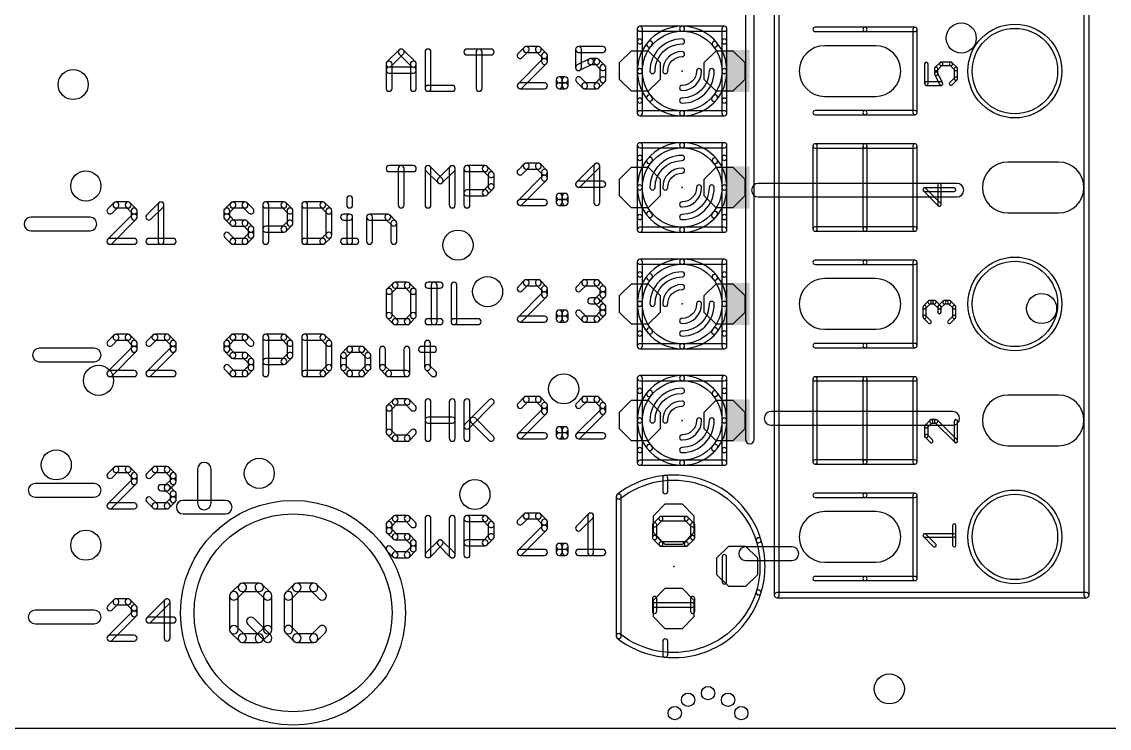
# Model space of a CAD drawing. Extents: x 0 to 96, y 1.4 to 54.7.
# Drawn here: x 41.89 to 74.55, y 2.5 to 23.73 of the extents above; entities that cross this region are included whole.
import ezdxf

# ---------------------------------------------------------------- set-up
doc = ezdxf.new("R2010")
doc.units = 0
for name, color, linetype in [('17', 178, 'CONTINUOUS'), ('18', 178, 'CONTINUOUS'), ('20', 178, 'CONTINUOUS'), ('21', 251, 'CONTINUOUS'), ('23', 178, 'CONTINUOUS'), ('25', 251, 'CONTINUOUS'), ('51', 251, 'CONTINUOUS')]:
    doc.layers.add(name, color=color, linetype=linetype)

# ---------------------------------------------------------------- blocks, each defined once
blk = doc.blocks.new('LONGP100')
blk.add_lwpolyline([(-0.5, -0.5), (0.5, -0.5, 1), (0.5, 0.5), (-0.5, 0.5, 1)], format="xyb", close=True)
blk = doc.blocks.new('OCTAGONP')
blk.add_lwpolyline([(-0.5, -0.2071), (-0.5, 0.2071), (-0.2071, 0.5), (0.2071, 0.5), (0.5, 0.2071), (0.5, -0.2071), (0.2071, -0.5), (-0.2071, -0.5)], close=True)
blk = doc.blocks.new('RECT')
blk.add_solid([(-0.5, -0.5), (0.5, -0.5), (-0.5, 0.5), (0.5, 0.5)])
blk = doc.blocks.new('ROUNDV')
blk.add_circle((0, 0), 0.5)

msp = doc.modelspace()

# ---------------------------------------------------------------- linework, layer by layer
at = {"layer": '20'}
msp.add_line((0, 2.5), (96, 2.5), dxfattribs=at)
for centre in [(62.5, 3.556), (61.9, 3.356), (63.1, 3.356), (61.5, 2.956), (63.5, 2.956)]:
    msp.add_circle(centre, 0.2, dxfattribs=at)
at = {"layer": '21'}
for points in [[(64.4888, 48.5), (64.4888, 6.5, 1), (64.6412, 6.5), (64.6412, 48.5, 1)], [(73.9412, 6.5), (73.9412, 48.5, 1), (73.7888, 48.5), (73.7888, 6.5, 1)], [(61.722, 23.5962), (60.452, 23.5962, 1), (60.452, 23.4438), (61.722, 23.4438, 1)], [(60.3758, 23.52), (60.3758, 23.139, 1), (60.5282, 23.139), (60.5282, 23.52, 1)], [(61.722, 23.4438, 1), (61.722, 23.5962, 0.2278), (60.6708, 23.091, 1), (60.7898, 22.9958, -0.2278)], [(62.992, 23.5962), (61.722, 23.5962, 1), (61.722, 23.4438), (62.992, 23.4438, 1)], [(62.6542, 22.9958, 1), (62.7732, 23.091, 0.2278), (61.722, 23.5962, 1), (61.722, 23.4438, -0.2278)], [(62.9158, 23.52), (62.9158, 23.139, 1), (63.0682, 23.139), (63.0682, 23.52, 1)], [(61.722, 21.8182, 1), (61.722, 21.6658, 0.4142), (62.3062, 22.25, 1), (62.1538, 22.25, -0.4142)], [(60.5282, 20.98), (60.5282, 21.361, 1), (60.3758, 21.361), (60.3758, 20.98, 1)], [(60.7898, 21.5042, 1), (60.6708, 21.409, 0.2278), (61.722, 20.9038, 1), (61.722, 21.0562, -0.2278)], [(61.722, 21.0562, 1), (61.722, 20.9038, 0.2278), (62.7732, 21.409, 1), (62.6542, 21.5042, -0.2278)], [(63.0682, 20.98), (63.0682, 21.361, 1), (62.9158, 21.361), (62.9158, 20.98, 1)], [(60.452, 20.9038), (61.722, 20.9038, 1), (61.722, 21.0562), (60.452, 21.0562, 1)], [(61.722, 20.9038), (62.992, 20.9038, 1), (62.992, 21.0562), (61.722, 21.0562, 1)], [(61.722, 20.0962), (60.452, 20.0962, 1), (60.452, 19.9438), (61.722, 19.9438, 1)], [(60.3758, 20.02), (60.3758, 19.639, 1), (60.5282, 19.639), (60.5282, 20.02, 1)], [(61.722, 19.9438, 1), (61.722, 20.0962, 0.2278), (60.6708, 19.591, 1), (60.7898, 19.4958, -0.2278)], [(62.992, 20.0962), (61.722, 20.0962, 1), (61.722, 19.9438), (62.992, 19.9438, 1)], [(62.6542, 19.4958, 1), (62.7732, 19.591, 0.2278), (61.722, 20.0962, 1), (61.722, 19.9438, -0.2278)], [(62.9158, 20.02), (62.9158, 19.639, 1), (63.0682, 19.639), (63.0682, 20.02, 1)], [(61.722, 18.3182, 1), (61.722, 18.1658, 0.4142), (62.3062, 18.75, 1), (62.1538, 18.75, -0.4142)], [(60.7898, 18.0042, 1), (60.6708, 17.909, 0.2278), (61.722, 17.4038, 1), (61.722, 17.5562, -0.2278)], [(61.722, 17.5562, 1), (61.722, 17.4038, 0.2278), (62.7732, 17.909, 1), (62.6542, 18.0042, -0.2278)], [(60.5282, 17.48), (60.5282, 17.861, 1), (60.3758, 17.861), (60.3758, 17.48, 1)], [(63.0682, 17.48), (63.0682, 17.861, 1), (62.9158, 17.861), (62.9158, 17.48, 1)], [(60.452, 17.4038), (61.722, 17.4038, 1), (61.722, 17.5562), (60.452, 17.5562, 1)], [(61.722, 17.4038), (62.992, 17.4038, 1), (62.992, 17.5562), (61.722, 17.5562, 1)], [(61.722, 16.5962), (60.452, 16.5962, 1), (60.452, 16.4438), (61.722, 16.4438, 1)], [(60.3758, 16.52), (60.3758, 16.139, 1), (60.5282, 16.139), (60.5282, 16.52, 1)], [(61.722, 16.4438, 1), (61.722, 16.5962, 0.2278), (60.6708, 16.091, 1), (60.7898, 15.9958, -0.2278)], [(62.992, 16.5962), (61.722, 16.5962, 1), (61.722, 16.4438), (62.992, 16.4438, 1)], [(62.6542, 15.9958, 1), (62.7732, 16.091, 0.2278), (61.722, 16.5962, 1), (61.722, 16.4438, -0.2278)], [(62.9158, 16.52), (62.9158, 16.139, 1), (63.0682, 16.139), (63.0682, 16.52, 1)], [(61.722, 14.8182, 1), (61.722, 14.6658, 0.4142), (62.3062, 15.25, 1), (62.1538, 15.25, -0.4142)], [(60.5282, 13.98), (60.5282, 14.361, 1), (60.3758, 14.361), (60.3758, 13.98, 1)], [(60.7898, 14.5042, 1), (60.6708, 14.409, 0.2278), (61.722, 13.9038, 1), (61.722, 14.0562, -0.2278)], [(61.722, 14.0562, 1), (61.722, 13.9038, 0.2278), (62.7732, 14.409, 1), (62.6542, 14.5042, -0.2278)], [(63.0682, 13.98), (63.0682, 14.361, 1), (62.9158, 14.361), (62.9158, 13.98, 1)], [(60.452, 13.9038), (61.722, 13.9038, 1), (61.722, 14.0562), (60.452, 14.0562, 1)], [(61.722, 13.9038), (62.992, 13.9038, 1), (62.992, 14.0562), (61.722, 14.0562, 1)], [(61.722, 13.0962), (60.452, 13.0962, 1), (60.452, 12.9438), (61.722, 12.9438, 1)], [(60.3758, 13.02), (60.3758, 12.639, 1), (60.5282, 12.639), (60.5282, 13.02, 1)], [(61.722, 12.9438, 1), (61.722, 13.0962, 0.2278), (60.6708, 12.591, 1), (60.7898, 12.4958, -0.2278)], [(62.992, 13.0962), (61.722, 13.0962, 1), (61.722, 12.9438), (62.992, 12.9438, 1)], [(62.6542, 12.4958, 1), (62.7732, 12.591, 0.2278), (61.722, 13.0962, 1), (61.722, 12.9438, -0.2278)], [(62.9158, 13.02), (62.9158, 12.639, 1), (63.0682, 12.639), (63.0682, 13.02, 1)], [(61.722, 11.3182, 1), (61.722, 11.1658, 0.4142), (62.3062, 11.75, 1), (62.1538, 11.75, -0.4142)], [(60.5282, 10.48), (60.5282, 10.861, 1), (60.3758, 10.861), (60.3758, 10.48, 1)], [(60.7898, 11.0042, 1), (60.6708, 10.909, 0.2278), (61.722, 10.4038, 1), (61.722, 10.5562, -0.2278)], [(61.722, 10.5562, 1), (61.722, 10.4038, 0.2278), (62.7732, 10.909, 1), (62.6542, 11.0042, -0.2278)], [(63.0682, 10.48), (63.0682, 10.861, 1), (62.9158, 10.861), (62.9158, 10.48, 1)], [(60.452, 10.4038), (61.722, 10.4038, 1), (61.722, 10.5562), (60.452, 10.5562, 1)], [(61.722, 10.4038), (62.992, 10.4038, 1), (62.992, 10.5562), (61.722, 10.5562, 1)], [(63.9437, 8.1298, 1), (64.0893, 8.1748, 0.5267), (59.7698, 9.5204, 1), (59.8642, 9.4008, -0.5267)], [(61.1378, 10.021), (61.1378, 9.62, 1), (61.2902, 9.62), (61.2902, 10.021, 1)], [(59.7408, 9.461), (59.7408, 5.271, 1), (59.8932, 5.271), (59.8932, 9.461, 1)], [(48.3498, 6.3883), (48.604, 6.6425, 1), (48.4244, 6.8221), (48.1702, 6.5679, 1)], [(48.5142, 6.6053), (49.0227, 6.6053, 1), (49.0227, 6.8593), (48.5142, 6.8593, 1)], [(48.9328, 6.6425), (49.1871, 6.3883, 1), (49.3667, 6.5679), (49.1125, 6.8221, 1)], [(50.0616, 6.8221), (49.8074, 6.5679, 1), (49.987, 6.3883), (50.2412, 6.6425, 1)], [(50.6598, 6.8593), (50.1514, 6.8593, 1), (50.1514, 6.6053), (50.6598, 6.6053, 1)], [(51.0038, 6.5679), (50.7496, 6.8221, 1), (50.57, 6.6425), (50.8242, 6.3883, 1)], [(48.387, 5.4612), (48.387, 6.4781, 1), (48.133, 6.4781), (48.133, 5.4612, 1)], [(49.1499, 6.4781), (49.1499, 5.4612, 1), (49.4039, 5.4612), (49.4039, 6.4781, 1)], [(49.7702, 6.4781), (49.7702, 5.4612, 1), (50.0242, 5.4612), (50.0242, 6.4781, 1)], [(59.8642, 5.3308, 1), (59.7698, 5.2112, 0.5267), (64.0892, 6.5567, 1), (63.9436, 6.6017, -0.5267)], [(73.865, 6.5762), (64.565, 6.5762, 1), (64.565, 6.4238), (73.865, 6.4238, 1)], [(48.604, 5.2968), (48.3498, 5.551, 1), (48.1702, 5.3714), (48.4244, 5.1172, 1)], [(48.6786, 5.6256), (49.1871, 5.1172, 1), (49.3667, 5.2968), (48.8582, 5.8052, 1)], [(49.1871, 5.551), (48.9328, 5.2968, 1), (49.1125, 5.1172), (49.3667, 5.3714, 1)], [(49.8074, 5.3714), (50.0616, 5.1172, 1), (50.2412, 5.2968), (49.987, 5.551, 1)], [(50.7496, 5.1172), (51.0038, 5.3714, 1), (50.8242, 5.551), (50.57, 5.2968, 1)], [(49.0227, 5.334), (48.5142, 5.334, 1), (48.5142, 5.08), (49.0227, 5.08, 1)], [(50.1514, 5.08), (50.6598, 5.08, 1), (50.6598, 5.334), (50.1514, 5.334, 1)], [(61.1378, 5.112), (61.1378, 4.711, 1), (61.2902, 4.711), (61.2902, 5.112, 1)]]:
    msp.add_lwpolyline(points, format="xyb", close=True, dxfattribs=at)
for radius in [3.3782, 2.9718]:
    msp.add_circle((50.038, 5.969), radius, dxfattribs=at)
at = {"layer": '23'}
for p in [(61.722, 22.25), (61.722, 18.75), (61.722, 15.25), (61.722, 11.75), (61.468, 7.366)]:
    msp.add_point(p, dxfattribs=at)
at = {"layer": '25'}
for points in [[(52.9838, 22.3956), (53.3481, 22.76, 1), (53.2224, 22.8857), (52.858, 22.5213, 1)], [(53.2224, 22.76), (53.5868, 22.3956, 1), (53.7125, 22.5213), (53.3481, 22.8857, 1)], [(54.0014, 22.8228), (54.0014, 21.7297, 1), (54.1792, 21.7297), (54.1792, 22.8228, 1)], [(55.2597, 22.7339), (55.9884, 22.7339, 1), (55.9884, 22.9117), (55.2597, 22.9117, 1)], [(55.713, 21.7297), (55.713, 22.8228, 1), (55.5352, 22.8228), (55.5352, 21.7297, 1)], [(56.9772, 22.9619), (56.795, 22.7797, 1), (56.9208, 22.654), (57.1029, 22.8362, 1)], [(57.4045, 22.9879), (57.0401, 22.9879, 1), (57.0401, 22.8101), (57.4045, 22.8101, 1)], [(57.6495, 22.7797), (57.4673, 22.9619, 1), (57.3416, 22.8362), (57.5238, 22.654, 1)], [(59.3407, 22.9879), (58.612, 22.9879, 1), (58.612, 22.8101), (59.3407, 22.8101, 1)], [(58.5231, 22.899), (58.5231, 22.3525, 1), (58.7009, 22.3525), (58.7009, 22.899, 1)], [(53.0098, 21.7297), (53.0098, 22.4585, 1), (52.832, 22.4585), (52.832, 21.7297, 1)], [(53.5608, 22.4585), (53.5608, 21.7297, 1), (53.7386, 21.7297), (53.7386, 22.4585, 1)], [(56.9208, 21.743), (57.6495, 22.4718, 1), (57.5238, 22.5975), (56.795, 21.8688, 1)], [(57.6756, 22.5347), (57.6756, 22.7168, 1), (57.4978, 22.7168), (57.4978, 22.5347, 1)], [(58.6518, 22.273), (59.0161, 22.4551, 1), (58.9366, 22.6142), (58.5722, 22.432, 1)], [(58.9764, 22.4458), (59.1586, 22.4458, 1), (59.1586, 22.6236), (58.9764, 22.6236, 1)], [(59.0957, 22.4718), (59.2779, 22.2896, 1), (59.4036, 22.4153), (59.2214, 22.5975, 1)], [(52.9209, 22.1874), (53.6497, 22.1874, 1), (53.6497, 22.3652), (52.9209, 22.3652, 1)], [(59.2518, 22.3525), (59.2518, 21.9881, 1), (59.4296, 21.9881), (59.4296, 22.3525, 1)], [(57.5867, 21.8948), (56.8579, 21.8948, 1), (56.8579, 21.717), (57.5867, 21.717, 1)], [(58.1162, 21.8059), (58.1162, 21.9881, 1), (57.9384, 21.9881), (57.9384, 21.8059, 1)], [(58.0273, 21.8992), (58.2095, 21.8992, 1), (58.2095, 22.077), (58.0273, 22.077, 1)], [(58.2095, 21.8948), (58.0273, 21.8948, 1), (58.0273, 21.717), (58.2095, 21.717, 1)], [(58.1206, 21.9881), (58.1206, 21.8059, 1), (58.2984, 21.8059), (58.2984, 21.9881, 1)], [(58.857, 21.8688), (58.6749, 22.0509, 1), (58.5491, 21.9252), (58.7313, 21.743, 1)], [(59.1586, 21.8948), (58.7942, 21.8948, 1), (58.7942, 21.717), (59.1586, 21.717, 1)], [(59.2779, 22.0509), (59.0957, 21.8688, 1), (59.2214, 21.743), (59.4036, 21.9252, 1)], [(54.0903, 21.6408), (54.8191, 21.6408, 1), (54.8191, 21.8186), (54.0903, 21.8186, 1)], [(52.9209, 19.2287), (53.6497, 19.2287, 1), (53.6497, 19.4065), (52.9209, 19.4065, 1)], [(53.3742, 18.2245), (53.3742, 19.3176, 1), (53.1964, 19.3176), (53.1964, 18.2245, 1)], [(54.0274, 19.2548), (54.3918, 18.8904, 1), (54.5175, 19.0161), (54.1532, 19.3805, 1)], [(54.1792, 18.2245), (54.1792, 19.3176, 1), (54.0014, 19.3176), (54.0014, 18.2245, 1)], [(54.5175, 18.8904), (54.8819, 19.2548, 1), (54.7562, 19.3805), (54.3918, 19.0161, 1)], [(54.7302, 19.3176), (54.7302, 18.2245, 1), (54.908, 18.2245), (54.908, 19.3176, 1)], [(55.3486, 18.2245), (55.3486, 19.3176, 1), (55.1708, 19.3176), (55.1708, 18.2245, 1)], [(55.2597, 19.2287), (55.8063, 19.2287, 1), (55.8063, 19.4065), (55.2597, 19.4065, 1)], [(55.7434, 19.2548), (55.9256, 19.0726, 1), (56.0513, 19.1983), (55.8691, 19.3805, 1)], [(56.9772, 19.4567), (56.795, 19.2745, 1), (56.9208, 19.1488), (57.1029, 19.331, 1)], [(57.4045, 19.4827), (57.0401, 19.4827, 1), (57.0401, 19.3049), (57.4045, 19.3049, 1)], [(57.6495, 19.2745), (57.4673, 19.4567, 1), (57.3416, 19.331), (57.5238, 19.1488, 1)], [(57.6756, 19.0295), (57.6756, 19.2116, 1), (57.4978, 19.2116), (57.4978, 19.0295, 1)], [(59.0957, 19.4567), (58.5491, 18.9101, 1), (58.6749, 18.7844), (59.2214, 19.331, 1)], [(59.2475, 18.3007), (59.2475, 19.3938, 1), (59.0697, 19.3938), (59.0697, 18.3007, 1)], [(55.8995, 19.1354), (55.8995, 18.7711, 1), (56.0773, 18.7711), (56.0773, 19.1354, 1)], [(56.9208, 18.2378), (57.6495, 18.9666, 1), (57.5238, 19.0923), (56.795, 18.3636, 1)], [(55.8063, 18.6778), (55.2597, 18.6778, 1), (55.2597, 18.5), (55.8063, 18.5, 1)], [(55.9256, 18.8339), (55.7434, 18.6517, 1), (55.8691, 18.526), (56.0513, 18.7082, 1)], [(58.612, 18.7584), (59.3407, 18.7584, 1), (59.3407, 18.9362), (58.612, 18.9362, 1)], [(64.008, 18.4658), (69.977, 18.4658, 1), (69.977, 18.8722), (64.008, 18.8722, 1)], [(44.6582, 18.2883), (44.476, 18.1061, 1), (44.6018, 17.9804), (44.7839, 18.1626, 1)], [(45.0855, 18.3143), (44.7211, 18.3143, 1), (44.7211, 18.1365), (45.0855, 18.1365, 1)], [(45.3305, 18.1061), (45.1483, 18.2883, 1), (45.0226, 18.1626), (45.2048, 17.9804, 1)], [(45.7712, 17.7982), (46.1355, 18.1626, 1), (46.0098, 18.2883), (45.6454, 17.9239, 1)], [(45.9838, 18.2254), (45.9838, 17.1323, 1), (46.1616, 17.1323), (46.1616, 18.2254, 1)], [(48.1664, 18.2883), (47.9842, 18.1061, 1), (48.11, 17.9804), (48.2921, 18.1626, 1)], [(48.5937, 18.3143), (48.2293, 18.3143, 1), (48.2293, 18.1365), (48.5937, 18.1365, 1)], [(48.8387, 18.1061), (48.6565, 18.2883, 1), (48.5308, 18.1626), (48.713, 17.9804, 1)], [(49.3054, 17.1323), (49.3054, 18.2254, 1), (49.1276, 18.2254), (49.1276, 17.1323, 1)], [(49.2165, 18.1365), (49.7631, 18.1365, 1), (49.7631, 18.3143), (49.2165, 18.3143, 1)], [(49.7002, 18.1626), (49.8824, 17.9804, 1), (50.0081, 18.1061), (49.8259, 18.2883, 1)], [(50.297, 18.2254), (50.297, 17.1323, 1), (50.4748, 17.1323), (50.4748, 18.2254, 1)], [(50.9325, 18.3143), (50.3859, 18.3143, 1), (50.3859, 18.1365), (50.9325, 18.1365, 1)], [(51.1775, 18.1061), (50.9953, 18.2883, 1), (50.8696, 18.1626), (51.0518, 17.9804, 1)], [(51.6486, 18.4076), (51.6486, 18.2254, 1), (51.8264, 18.2254), (51.8264, 18.4076, 1)], [(57.5867, 18.3896), (56.8579, 18.3896, 1), (56.8579, 18.2118), (57.5867, 18.2118, 1)], [(58.1162, 18.3007), (58.1162, 18.4829, 1), (57.9384, 18.4829), (57.9384, 18.3007, 1)], [(58.0273, 18.394), (58.2095, 18.394, 1), (58.2095, 18.5718), (58.0273, 18.5718, 1)], [(58.2095, 18.3896), (58.0273, 18.3896, 1), (58.0273, 18.2118), (58.2095, 18.2118, 1)], [(58.1206, 18.4829), (58.1206, 18.3007, 1), (58.2984, 18.3007), (58.2984, 18.4829, 1)], [(45.3566, 17.8611), (45.3566, 18.0432, 1), (45.1788, 18.0432), (45.1788, 17.8611, 1)], [(47.9582, 18.0432), (47.9582, 17.8611, 1), (48.136, 17.8611), (48.136, 18.0432, 1)], [(49.8563, 18.0432), (49.8563, 17.6789, 1), (50.0341, 17.6789), (50.0341, 18.0432, 1)], [(51.2035, 17.3145), (51.2035, 18.0432, 1), (51.0257, 18.0432), (51.0257, 17.3145, 1)], [(43.942, 17.8562), (42.164, 17.8562, 1), (42.164, 17.4498), (43.942, 17.4498, 1)], [(44.6018, 17.0694), (45.3305, 17.7982, 1), (45.2048, 17.9239), (44.476, 17.1952, 1)], [(47.9842, 17.7982), (48.1664, 17.616, 1), (48.2921, 17.7417), (48.11, 17.9239, 1)], [(48.2293, 17.59), (48.5937, 17.59, 1), (48.5937, 17.7678), (48.2293, 17.7678, 1)], [(48.5308, 17.616), (48.713, 17.4338, 1), (48.8387, 17.5595), (48.6565, 17.7417, 1)], [(49.8824, 17.7417), (49.7002, 17.5595, 1), (49.8259, 17.4338), (50.0081, 17.616, 1)], [(51.5553, 17.7722), (51.7375, 17.7722, 1), (51.7375, 17.95), (51.5553, 17.95, 1)], [(51.6486, 17.8611), (51.6486, 17.1323, 1), (51.8264, 17.1323), (51.8264, 17.8611, 1)], [(52.4238, 17.1323), (52.4238, 17.8611, 1), (52.246, 17.8611), (52.246, 17.1323, 1)], [(52.3349, 17.7722), (52.8814, 17.7722, 1), (52.8814, 17.95), (52.3349, 17.95, 1)], [(52.8186, 17.7982), (53.0008, 17.616, 1), (53.1265, 17.7417), (52.9443, 17.9239, 1)], [(52.9747, 17.6789), (52.9747, 17.1323, 1), (53.1525, 17.1323), (53.1525, 17.6789, 1)], [(48.2921, 17.1952), (48.11, 17.3773, 1), (47.9842, 17.2516), (48.1664, 17.0694, 1)], [(48.713, 17.3773), (48.5308, 17.1952, 1), (48.6565, 17.0694), (48.8387, 17.2516, 1)], [(48.6869, 17.4967), (48.6869, 17.3145, 1), (48.8647, 17.3145), (48.8647, 17.4967, 1)], [(49.7631, 17.5856), (49.2165, 17.5856, 1), (49.2165, 17.4078), (49.7631, 17.4078, 1)], [(50.9953, 17.0694), (51.1775, 17.2516, 1), (51.0518, 17.3773), (50.8696, 17.1952, 1)], [(45.2677, 17.2212), (44.5389, 17.2212, 1), (44.5389, 17.0434), (45.2677, 17.0434, 1)], [(45.7083, 17.0434), (46.437, 17.0434, 1), (46.437, 17.2212), (45.7083, 17.2212, 1)], [(48.5937, 17.2212), (48.2293, 17.2212, 1), (48.2293, 17.0434), (48.5937, 17.0434, 1)], [(50.3859, 17.0434), (50.9325, 17.0434, 1), (50.9325, 17.2212), (50.3859, 17.2212, 1)], [(51.5553, 17.0434), (51.9197, 17.0434, 1), (51.9197, 17.2212), (51.5553, 17.2212, 1)], [(53.0402, 15.8753), (52.858, 15.6931, 1), (52.9838, 15.5674), (53.1659, 15.7496, 1)], [(52.832, 15.6302), (52.832, 14.9015, 1), (53.0098, 14.9015), (53.0098, 15.6302, 1)], [(53.4675, 15.9013), (53.1031, 15.9013, 1), (53.1031, 15.7235), (53.4675, 15.7235, 1)], [(53.7125, 15.6931), (53.5303, 15.8753, 1), (53.4046, 15.7496), (53.5868, 15.5674, 1)], [(53.7386, 14.9015), (53.7386, 15.6302, 1), (53.5608, 15.6302), (53.5608, 14.9015, 1)], [(54.0903, 15.7235), (54.4547, 15.7235, 1), (54.4547, 15.9013), (54.0903, 15.9013, 1)], [(54.3614, 14.7193), (54.3614, 15.8124, 1), (54.1836, 15.8124), (54.1836, 14.7193, 1)], [(54.781, 15.8124), (54.781, 14.7193, 1), (54.9588, 14.7193), (54.9588, 15.8124, 1)], [(56.9772, 15.9515), (56.795, 15.7693, 1), (56.9208, 15.6436), (57.1029, 15.8258, 1)], [(57.4045, 15.9775), (57.0401, 15.9775, 1), (57.0401, 15.7997), (57.4045, 15.7997, 1)], [(57.6495, 15.7693), (57.4673, 15.9515, 1), (57.3416, 15.8258), (57.5238, 15.6436, 1)], [(57.6756, 15.5243), (57.6756, 15.7064, 1), (57.4978, 15.7064), (57.4978, 15.5243, 1)], [(58.6749, 15.6436), (58.857, 15.8258, 1), (58.7313, 15.9515), (58.5491, 15.7693, 1)], [(58.7942, 15.7997), (59.1586, 15.7997, 1), (59.1586, 15.9775), (58.7942, 15.9775, 1)], [(59.0957, 15.8258), (59.2779, 15.6436, 1), (59.4036, 15.7693), (59.2214, 15.9515, 1)], [(59.2518, 15.7064), (59.2518, 15.5243, 1), (59.4296, 15.5243), (59.4296, 15.7064, 1)], [(56.9208, 14.7326), (57.6495, 15.4614, 1), (57.5238, 15.5871), (56.795, 14.8584, 1)], [(59.1586, 15.431), (58.9764, 15.431, 1), (58.9764, 15.2532), (59.1586, 15.2532, 1)], [(59.2779, 15.5871), (59.0957, 15.4049, 1), (59.2214, 15.2792), (59.4036, 15.4614, 1)], [(59.0957, 15.2792), (59.2779, 15.097, 1), (59.4036, 15.2227), (59.2214, 15.4049, 1)], [(58.1162, 14.7955), (58.1162, 14.9777, 1), (57.9384, 14.9777), (57.9384, 14.7955, 1)], [(58.0273, 14.8888), (58.2095, 14.8888, 1), (58.2095, 15.0666), (58.0273, 15.0666, 1)], [(58.1206, 14.9777), (58.1206, 14.7955, 1), (58.2984, 14.7955), (58.2984, 14.9777, 1)], [(58.857, 14.8584), (58.6749, 15.0405, 1), (58.5491, 14.9148), (58.7313, 14.7326, 1)], [(59.2779, 15.0405), (59.0957, 14.8584, 1), (59.2214, 14.7326), (59.4036, 14.9148, 1)], [(59.2518, 15.1599), (59.2518, 14.9777, 1), (59.4296, 14.9777), (59.4296, 15.1599, 1)], [(52.858, 14.8386), (53.0402, 14.6564, 1), (53.1659, 14.7822), (52.9838, 14.9643, 1)], [(53.1031, 14.6304), (53.4675, 14.6304, 1), (53.4675, 14.8082), (53.1031, 14.8082, 1)], [(53.5303, 14.6564), (53.7125, 14.8386, 1), (53.5868, 14.9643), (53.4046, 14.7822, 1)], [(54.0903, 14.6304), (54.4547, 14.6304, 1), (54.4547, 14.8082), (54.0903, 14.8082, 1)], [(54.8699, 14.6304), (55.5986, 14.6304, 1), (55.5986, 14.8082), (54.8699, 14.8082, 1)], [(57.5867, 14.8844), (56.8579, 14.8844, 1), (56.8579, 14.7066), (57.5867, 14.7066, 1)], [(58.2095, 14.8844), (58.0273, 14.8844, 1), (58.0273, 14.7066), (58.2095, 14.7066, 1)], [(59.1586, 14.8844), (58.7942, 14.8844, 1), (58.7942, 14.7066), (59.1586, 14.7066, 1)], [(44.6582, 14.3132), (44.476, 14.131, 1), (44.6018, 14.0053), (44.7839, 14.1875, 1)], [(45.0855, 14.3392), (44.7211, 14.3392, 1), (44.7211, 14.1614), (45.0855, 14.1614, 1)], [(45.3305, 14.131), (45.1483, 14.3132, 1), (45.0226, 14.1875), (45.2048, 14.0053, 1)], [(45.3566, 13.886), (45.3566, 14.0681, 1), (45.1788, 14.0681), (45.1788, 13.886, 1)], [(45.8276, 14.3132), (45.6454, 14.131, 1), (45.7712, 14.0053), (45.9533, 14.1875, 1)], [(46.2549, 14.3392), (45.8905, 14.3392, 1), (45.8905, 14.1614), (46.2549, 14.1614, 1)], [(46.4999, 14.131), (46.3177, 14.3132, 1), (46.192, 14.1875), (46.3742, 14.0053, 1)], [(46.526, 13.886), (46.526, 14.0681, 1), (46.3481, 14.0681), (46.3481, 13.886, 1)], [(48.1664, 14.3132), (47.9842, 14.131, 1), (48.11, 14.0053), (48.2921, 14.1875, 1)], [(47.9582, 14.0681), (47.9582, 13.886, 1), (48.136, 13.886), (48.136, 14.0681, 1)], [(48.5937, 14.3392), (48.2293, 14.3392, 1), (48.2293, 14.1614), (48.5937, 14.1614, 1)], [(48.8387, 14.131), (48.6565, 14.3132, 1), (48.5308, 14.1875), (48.713, 14.0053, 1)], [(49.3054, 13.1572), (49.3054, 14.2503, 1), (49.1276, 14.2503), (49.1276, 13.1572, 1)], [(49.2165, 14.1614), (49.7631, 14.1614, 1), (49.7631, 14.3392), (49.2165, 14.3392, 1)], [(49.7002, 14.1875), (49.8824, 14.0053, 1), (50.0081, 14.131), (49.8259, 14.3132, 1)], [(49.8563, 14.0681), (49.8563, 13.7038, 1), (50.0341, 13.7038), (50.0341, 14.0681, 1)], [(50.297, 14.2503), (50.297, 13.1572, 1), (50.4748, 13.1572), (50.4748, 14.2503, 1)], [(50.9325, 14.3392), (50.3859, 14.3392, 1), (50.3859, 14.1614), (50.9325, 14.1614, 1)], [(51.1775, 14.131), (50.9953, 14.3132, 1), (50.8696, 14.1875), (51.0518, 14.0053, 1)], [(51.2035, 13.3394), (51.2035, 14.0681, 1), (51.0257, 14.0681), (51.0257, 13.3394, 1)], [(53.9874, 14.0681), (53.9874, 13.3394, 1), (54.1652, 13.3394), (54.1652, 14.0681, 1)], [(44.069, 13.9192), (42.418, 13.9192, 1), (42.418, 13.5128), (44.069, 13.5128, 1)], [(44.6018, 13.0943), (45.3305, 13.8231, 1), (45.2048, 13.9488), (44.476, 13.2201, 1)], [(45.7712, 13.0943), (46.4999, 13.8231, 1), (46.3742, 13.9488), (45.6454, 13.2201, 1)], [(47.9842, 13.8231), (48.1664, 13.6409, 1), (48.2921, 13.7666), (48.11, 13.9488, 1)], [(48.2293, 13.6149), (48.5937, 13.6149, 1), (48.5937, 13.7927), (48.2293, 13.7927, 1)], [(48.5308, 13.6409), (48.713, 13.4587, 1), (48.8387, 13.5844), (48.6565, 13.7666, 1)], [(49.8824, 13.7666), (49.7002, 13.5844, 1), (49.8259, 13.4587), (50.0081, 13.6409, 1)], [(51.6746, 13.9488), (51.4924, 13.7666, 1), (51.6181, 13.6409), (51.8003, 13.8231, 1)], [(51.4664, 13.7038), (51.4664, 13.3394, 1), (51.6442, 13.3394), (51.6442, 13.7038, 1)], [(52.1018, 13.9749), (51.7375, 13.9749, 1), (51.7375, 13.7971), (52.1018, 13.7971, 1)], [(52.3469, 13.7666), (52.1647, 13.9488, 1), (52.039, 13.8231), (52.2212, 13.6409, 1)], [(52.3729, 13.3394), (52.3729, 13.7038, 1), (52.1951, 13.7038), (52.1951, 13.3394, 1)], [(52.6358, 13.886), (52.6358, 13.3394, 1), (52.8136, 13.3394), (52.8136, 13.886, 1)], [(53.5423, 13.1572), (53.5423, 13.886, 1), (53.3645, 13.886), (53.3645, 13.1572, 1)], [(53.8941, 13.7971), (54.2585, 13.7971, 1), (54.2585, 13.9749), (53.8941, 13.9749, 1)], [(48.2921, 13.2201), (48.11, 13.4022, 1), (47.9842, 13.2765), (48.1664, 13.0943, 1)], [(48.713, 13.4022), (48.5308, 13.2201, 1), (48.6565, 13.0943), (48.8387, 13.2765, 1)], [(48.6869, 13.5216), (48.6869, 13.3394, 1), (48.8647, 13.3394), (48.8647, 13.5216, 1)], [(49.7631, 13.6105), (49.2165, 13.6105, 1), (49.2165, 13.4327), (49.7631, 13.4327, 1)], [(50.9953, 13.0943), (51.1775, 13.2765, 1), (51.0518, 13.4022), (50.8696, 13.2201, 1)], [(51.4924, 13.2765), (51.6746, 13.0943, 1), (51.8003, 13.2201), (51.6181, 13.4022, 1)], [(52.1647, 13.0943), (52.3469, 13.2765, 1), (52.2212, 13.4022), (52.039, 13.2201, 1)], [(52.6618, 13.2765), (52.844, 13.0943, 1), (52.9697, 13.2201), (52.7875, 13.4022, 1)], [(54.0134, 13.2765), (54.1956, 13.0943, 1), (54.3213, 13.2201), (54.1391, 13.4022, 1)], [(45.2677, 13.2461), (44.5389, 13.2461, 1), (44.5389, 13.0683), (45.2677, 13.0683, 1)], [(46.437, 13.2461), (45.7083, 13.2461, 1), (45.7083, 13.0683), (46.437, 13.0683, 1)], [(48.5937, 13.2461), (48.2293, 13.2461, 1), (48.2293, 13.0683), (48.5937, 13.0683, 1)], [(50.3859, 13.0683), (50.9325, 13.0683, 1), (50.9325, 13.2461), (50.3859, 13.2461, 1)], [(51.7375, 13.0683), (52.1018, 13.0683, 1), (52.1018, 13.2461), (51.7375, 13.2461, 1)], [(52.9069, 13.0683), (53.4534, 13.0683, 1), (53.4534, 13.2461), (52.9069, 13.2461, 1)], [(56.9772, 12.4463), (56.795, 12.2641, 1), (56.9208, 12.1384), (57.1029, 12.3206, 1)], [(57.4045, 12.4723), (57.0401, 12.4723, 1), (57.0401, 12.2945), (57.4045, 12.2945, 1)], [(57.6495, 12.2641), (57.4673, 12.4463, 1), (57.3416, 12.3206), (57.5238, 12.1384, 1)], [(58.7313, 12.4463), (58.5491, 12.2641, 1), (58.6749, 12.1384), (58.857, 12.3206, 1)], [(59.1586, 12.4723), (58.7942, 12.4723, 1), (58.7942, 12.2945), (59.1586, 12.2945, 1)], [(59.4036, 12.2641), (59.2214, 12.4463, 1), (59.0957, 12.3206), (59.2779, 12.1384, 1)], [(53.0402, 12.3701), (52.858, 12.1879, 1), (52.9838, 12.0622), (53.1659, 12.2444, 1)], [(52.832, 12.125), (52.832, 11.3963, 1), (53.0098, 11.3963), (53.0098, 12.125, 1)], [(53.4675, 12.3961), (53.1031, 12.3961, 1), (53.1031, 12.2183), (53.4675, 12.2183, 1)], [(53.7125, 12.1879), (53.5303, 12.3701, 1), (53.4046, 12.2444), (53.5868, 12.0622, 1)], [(54.1792, 11.2141), (54.1792, 12.3072, 1), (54.0014, 12.3072), (54.0014, 11.2141, 1)], [(54.7302, 12.3072), (54.7302, 11.2141, 1), (54.908, 11.2141), (54.908, 12.3072, 1)], [(55.1708, 12.3072), (55.1708, 11.2141, 1), (55.3486, 11.2141), (55.3486, 12.3072, 1)], [(55.3226, 11.5156), (56.0513, 12.2444, 1), (55.9256, 12.3701), (55.1968, 11.6413, 1)], [(56.9208, 11.2274), (57.6495, 11.9562, 1), (57.5238, 12.0819), (56.795, 11.3532, 1)], [(57.6756, 12.0191), (57.6756, 12.2012, 1), (57.4978, 12.2012), (57.4978, 12.0191, 1)], [(58.6749, 11.2274), (59.4036, 11.9562, 1), (59.2779, 12.0819), (58.5491, 11.3532, 1)], [(59.4296, 12.0191), (59.4296, 12.2012, 1), (59.2518, 12.2012), (59.2518, 12.0191, 1)], [(54.0903, 11.6718), (54.8191, 11.6718, 1), (54.8191, 11.8496), (54.0903, 11.8496, 1)], [(55.379, 11.6978), (55.9256, 11.1512, 1), (56.0513, 11.277), (55.5047, 11.8235, 1)], [(64.389, 11.6078), (69.85, 11.6078, 1), (69.85, 12.0142), (64.389, 12.0142, 1)], [(52.858, 11.3334), (53.0402, 11.1512, 1), (53.1659, 11.277), (52.9838, 11.4591, 1)], [(53.5303, 11.1512), (53.7125, 11.3334, 1), (53.5868, 11.4591), (53.4046, 11.277, 1)], [(58.1162, 11.2903), (58.1162, 11.4725, 1), (57.9384, 11.4725), (57.9384, 11.2903, 1)], [(58.0273, 11.3836), (58.2095, 11.3836, 1), (58.2095, 11.5614), (58.0273, 11.5614, 1)], [(58.1206, 11.4725), (58.1206, 11.2903, 1), (58.2984, 11.2903), (58.2984, 11.4725, 1)], [(53.1031, 11.1252), (53.4675, 11.1252, 1), (53.4675, 11.303), (53.1031, 11.303, 1)], [(57.5867, 11.3792), (56.8579, 11.3792, 1), (56.8579, 11.2014), (57.5867, 11.2014, 1)], [(58.2095, 11.3792), (58.0273, 11.3792, 1), (58.0273, 11.2014), (58.2095, 11.2014, 1)], [(59.3407, 11.3792), (58.612, 11.3792, 1), (58.612, 11.2014), (59.3407, 11.2014, 1)], [(47.1678, 10.287), (47.1678, 9.271, 1), (47.5742, 9.271), (47.5742, 10.287, 1)], [(44.6582, 10.3381), (44.476, 10.1559, 1), (44.6018, 10.0302), (44.7839, 10.2124, 1)], [(45.0855, 10.3641), (44.7211, 10.3641, 1), (44.7211, 10.1863), (45.0855, 10.1863, 1)], [(45.3305, 10.1559), (45.1483, 10.3381, 1), (45.0226, 10.2124), (45.2048, 10.0302, 1)], [(45.3566, 9.9109), (45.3566, 10.093, 1), (45.1788, 10.093), (45.1788, 9.9109, 1)], [(45.7712, 10.0302), (45.9533, 10.2124, 1), (45.8276, 10.3381), (45.6454, 10.1559, 1)], [(45.8905, 10.1863), (46.2549, 10.1863, 1), (46.2549, 10.3641), (45.8905, 10.3641, 1)], [(46.192, 10.2124), (46.3742, 10.0302, 1), (46.4999, 10.1559), (46.3177, 10.3381, 1)], [(46.3481, 10.093), (46.3481, 9.9109, 1), (46.526, 9.9109), (46.526, 10.093, 1)], [(44.069, 9.8552), (42.291, 9.8552, 1), (42.291, 9.4488), (44.069, 9.4488, 1)], [(44.6018, 9.1192), (45.3305, 9.848, 1), (45.2048, 9.9737), (44.476, 9.245, 1)], [(46.2549, 9.8176), (46.0727, 9.8176, 1), (46.0727, 9.6398), (46.2549, 9.6398, 1)], [(46.3742, 9.9737), (46.192, 9.7915, 1), (46.3177, 9.6658), (46.4999, 9.848, 1)], [(46.192, 9.6658), (46.3742, 9.4836, 1), (46.4999, 9.6093), (46.3177, 9.7915, 1)], [(46.3481, 9.5465), (46.3481, 9.3643, 1), (46.526, 9.3643), (46.526, 9.5465, 1)], [(45.2677, 9.271), (44.5389, 9.271, 1), (44.5389, 9.0932), (45.2677, 9.0932, 1)], [(45.9533, 9.245), (45.7712, 9.4271, 1), (45.6454, 9.3014), (45.8276, 9.1192, 1)], [(46.2549, 9.271), (45.8905, 9.271, 1), (45.8905, 9.0932), (46.2549, 9.0932, 1)], [(46.3742, 9.4271), (46.192, 9.245, 1), (46.3177, 9.1192), (46.4999, 9.3014, 1)], [(46.736, 8.9408), (48.006, 8.9408, 1), (48.006, 9.3472), (46.736, 9.3472, 1)], [(53.0402, 8.8649), (52.858, 8.6827, 1), (52.9838, 8.557), (53.1659, 8.7392, 1)], [(53.4675, 8.8909), (53.1031, 8.8909, 1), (53.1031, 8.7131), (53.4675, 8.7131, 1)], [(53.7125, 8.6827), (53.5303, 8.8649, 1), (53.4046, 8.7392), (53.5868, 8.557, 1)], [(54.0014, 8.802), (54.0014, 7.7089, 1), (54.1792, 7.7089), (54.1792, 8.802, 1)], [(54.908, 7.7089), (54.908, 8.802, 1), (54.7302, 8.802), (54.7302, 7.7089, 1)], [(55.3486, 7.7089), (55.3486, 8.802, 1), (55.1708, 8.802), (55.1708, 7.7089, 1)], [(55.2597, 8.7131), (55.8063, 8.7131, 1), (55.8063, 8.8909), (55.2597, 8.8909, 1)], [(55.7434, 8.7392), (55.9256, 8.557, 1), (56.0513, 8.6827), (55.8691, 8.8649, 1)], [(56.9772, 8.9411), (56.795, 8.7589, 1), (56.9208, 8.6332), (57.1029, 8.8154, 1)], [(57.4045, 8.9671), (57.0401, 8.9671, 1), (57.0401, 8.7893), (57.4045, 8.7893, 1)], [(57.6495, 8.7589), (57.4673, 8.9411, 1), (57.3416, 8.8154), (57.5238, 8.6332, 1)], [(58.6749, 8.451), (59.0392, 8.8154, 1), (58.9135, 8.9411), (58.5491, 8.5767, 1)], [(58.8875, 8.8782), (58.8875, 7.7851, 1), (59.0653, 7.7851), (59.0653, 8.8782, 1)], [(52.832, 8.6198), (52.832, 8.4377, 1), (53.0098, 8.4377), (53.0098, 8.6198, 1)], [(52.858, 8.3748), (53.0402, 8.1926, 1), (53.1659, 8.3183), (52.9838, 8.5005, 1)], [(55.8995, 8.6198), (55.8995, 8.2555, 1), (56.0773, 8.2555), (56.0773, 8.6198, 1)], [(56.9208, 7.7222), (57.6495, 8.451, 1), (57.5238, 8.5767), (56.795, 7.848, 1)], [(57.6756, 8.5139), (57.6756, 8.696, 1), (57.4978, 8.696), (57.4978, 8.5139, 1)], [(53.1031, 8.1666), (53.4675, 8.1666, 1), (53.4675, 8.3444), (53.1031, 8.3444, 1)], [(53.4046, 8.1926), (53.5868, 8.0104, 1), (53.7125, 8.1361), (53.5303, 8.3183, 1)], [(55.9256, 8.3183), (55.7434, 8.1361, 1), (55.8691, 8.0104), (56.0513, 8.1926, 1)], [(53.1659, 7.7718), (52.9838, 7.9539, 1), (52.858, 7.8282), (53.0402, 7.646, 1)], [(53.5868, 7.9539), (53.4046, 7.7718, 1), (53.5303, 7.646), (53.7125, 7.8282, 1)], [(53.5608, 8.0733), (53.5608, 7.8911, 1), (53.7386, 7.8911), (53.7386, 8.0733, 1)], [(54.1532, 7.646), (54.5175, 8.0104, 1), (54.3918, 8.1361), (54.0274, 7.7718, 1)], [(54.3918, 8.0104), (54.7562, 7.646, 1), (54.8819, 7.7718), (54.5175, 8.1361, 1)], [(55.8063, 8.1622), (55.2597, 8.1622, 1), (55.2597, 7.9844), (55.8063, 7.9844, 1)], [(57.5867, 7.874), (56.8579, 7.874, 1), (56.8579, 7.6962), (57.5867, 7.6962, 1)], [(58.1162, 7.7851), (58.1162, 7.9673, 1), (57.9384, 7.9673), (57.9384, 7.7851, 1)], [(58.0273, 7.8784), (58.2095, 7.8784, 1), (58.2095, 8.0562), (58.0273, 8.0562, 1)], [(58.2095, 7.874), (58.0273, 7.874, 1), (58.0273, 7.6962), (58.2095, 7.6962, 1)], [(58.1206, 7.9673), (58.1206, 7.7851, 1), (58.2984, 7.7851), (58.2984, 7.9673, 1)], [(58.612, 7.6962), (59.3407, 7.6962, 1), (59.3407, 7.874), (58.612, 7.874, 1)], [(65.024, 7.9502), (63.627, 7.9502, 1), (63.627, 7.5438), (65.024, 7.5438, 1)], [(53.4675, 7.7978), (53.1031, 7.7978, 1), (53.1031, 7.62), (53.4675, 7.62, 1)], [(44.6582, 6.363), (44.476, 6.1808, 1), (44.6018, 6.0551), (44.7839, 6.2373, 1)], [(45.0855, 6.389), (44.7211, 6.389, 1), (44.7211, 6.2112), (45.0855, 6.2112, 1)], [(45.3305, 6.1808), (45.1483, 6.363, 1), (45.0226, 6.2373), (45.2048, 6.0551, 1)], [(45.3566, 5.9358), (45.3566, 6.1179, 1), (45.1788, 6.1179), (45.1788, 5.9358, 1)], [(46.192, 6.363), (45.6454, 5.8164, 1), (45.7712, 5.6907), (46.3177, 6.2373, 1)], [(46.3438, 5.207), (46.3438, 6.3001, 1), (46.166, 6.3001), (46.166, 5.207, 1)], [(44.069, 6.0452), (42.291, 6.0452, 1), (42.291, 5.6388), (44.069, 5.6388, 1)], [(44.6018, 5.1441), (45.3305, 5.8729, 1), (45.2048, 5.9986), (44.476, 5.2699, 1)], [(45.7083, 5.6647), (46.437, 5.6647, 1), (46.437, 5.8425), (45.7083, 5.8425, 1)], [(45.2677, 5.2959), (44.5389, 5.2959, 1), (44.5389, 5.1181), (45.2677, 5.1181, 1)]]:
    msp.add_lwpolyline(points, format="xyb", close=True, dxfattribs=at)
at = {"layer": '51'}
for points in [[(63.881, 11.176), (63.881, 33.528, 1), (63.627, 33.528), (63.627, 11.176, 1)], [(65.715, 23.4365), (67.215, 23.4365, 1), (67.215, 23.5635), (65.715, 23.5635, 1)], [(67.215, 23.4365), (68.715, 23.4365, 1), (68.715, 23.5635), (67.215, 23.5635, 1)], [(68.6515, 23.5), (68.6515, 21, 1), (68.7785, 21), (68.7785, 23.5, 1)], [(60.5282, 22.25), (60.5282, 23.139, 1), (60.3758, 23.139), (60.3758, 22.25, 1)], [(61.722, 23.0628, 1), (61.722, 23.2152, 0.4142), (60.7568, 22.25, 1), (60.9092, 22.25, -0.4142)], [(62.9158, 23.139), (62.9158, 22.25, 1), (63.0682, 22.25), (63.0682, 23.139, 1)], [(60.8156, 23.0269, 1), (60.6998, 23.1261, 0.179), (60.3758, 22.25, 1), (60.5282, 22.25, -0.179)], [(62.9157, 22.25, 1), (63.0681, 22.25, 0.1755), (62.7561, 23.1118, 1), (62.6391, 23.0142, -0.1755)], [(61.722, 22.6818, 1), (61.722, 22.8342, 0.4142), (61.1378, 22.25, 1), (61.2902, 22.25, -0.4142)], [(60.5282, 21.361), (60.5282, 22.25, 1), (60.3758, 22.25), (60.3758, 21.361, 1)], [(60.5282, 22.25, 1), (60.3758, 22.25, 0.179), (60.6998, 21.3739, 1), (60.8156, 21.4731, -0.179)], [(61.722, 21.4372, 1), (61.722, 21.2848, 0.4142), (62.6872, 22.25, 1), (62.5348, 22.25, -0.4142)], [(62.6205, 21.4639, 1), (62.7351, 21.3635, 0.1817), (63.0682, 22.25, 1), (62.9158, 22.25, -0.1817)], [(62.9158, 22.25), (62.9158, 21.361, 1), (63.0682, 21.361), (63.0682, 22.25, 1)], [(69.0044, 22.4638), (69.0044, 21.8706, 1), (69.106, 21.8706), (69.106, 22.4638, 1)], [(69.3877, 22.2796), (69.536, 22.4279, 1), (69.4642, 22.4997), (69.3159, 22.3514, 1)], [(69.4026, 22.1672), (69.4026, 22.3155, 1), (69.301, 22.3155), (69.301, 22.1672, 1)], [(69.5456, 21.8933), (69.3973, 22.1899, 1), (69.3064, 22.1445), (69.4547, 21.8479, 1)], [(69.5001, 22.413), (69.7967, 22.413, 1), (69.7967, 22.5146), (69.5001, 22.5146, 1)], [(69.7608, 22.4279), (69.9091, 22.2796, 1), (69.9809, 22.3514), (69.8326, 22.4997, 1)], [(69.8942, 22.3155), (69.8942, 22.0189, 1), (69.9958, 22.0189), (69.9958, 22.3155, 1)], [(69.0552, 21.8198), (69.5001, 21.8198, 1), (69.5001, 21.9214), (69.0552, 21.9214, 1)], [(69.9091, 22.0548), (69.7608, 21.9065, 1), (69.8326, 21.8347), (69.9809, 21.983, 1)], [(67.215, 21.0635), (65.715, 21.0635, 1), (65.715, 20.9365), (67.215, 20.9365, 1)], [(68.715, 21.0635), (67.215, 21.0635, 1), (67.215, 20.9365), (68.715, 20.9365, 1)], [(65.7785, 17.5), (65.7785, 20, 1), (65.6515, 20), (65.6515, 17.5, 1)], [(65.715, 19.9365), (67.215, 19.9365, 1), (67.215, 20.0635), (65.715, 20.0635, 1)], [(67.215, 19.9365), (68.715, 19.9365, 1), (68.715, 20.0635), (67.215, 20.0635, 1)], [(67.1515, 20), (67.1515, 17.5, 1), (67.2785, 17.5), (67.2785, 20, 1)], [(68.6515, 20), (68.6515, 17.5, 1), (68.7785, 17.5), (68.7785, 20, 1)], [(60.5282, 18.75), (60.5282, 19.639, 1), (60.3758, 19.639), (60.3758, 18.75, 1)], [(60.8156, 19.5269, 1), (60.6998, 19.6261, 0.179), (60.3758, 18.75, 1), (60.5282, 18.75, -0.179)], [(61.722, 19.5628, 1), (61.722, 19.7152, 0.4142), (60.7568, 18.75, 1), (60.9092, 18.75, -0.4142)], [(62.9157, 18.75, 1), (63.0681, 18.75, 0.1755), (62.7561, 19.6118, 1), (62.6391, 19.5142, -0.1755)], [(62.9158, 19.639), (62.9158, 18.75, 1), (63.0682, 18.75), (63.0682, 19.639, 1)], [(61.722, 19.1818, 1), (61.722, 19.3342, 0.4142), (61.1378, 18.75, 1), (61.2902, 18.75, -0.4142)], [(60.5282, 17.861), (60.5282, 18.75, 1), (60.3758, 18.75), (60.3758, 17.861, 1)], [(60.5282, 18.75, 1), (60.3758, 18.75, 0.179), (60.6998, 17.8739, 1), (60.8156, 17.9731, -0.179)], [(61.722, 17.9372, 1), (61.722, 17.7848, 0.4142), (62.6872, 18.75, 1), (62.5348, 18.75, -0.4142)], [(62.6205, 17.9639, 1), (62.7351, 17.8635, 0.1817), (63.0682, 18.75, 1), (62.9158, 18.75, -0.1817)], [(62.9158, 18.75), (62.9158, 17.861, 1), (63.0682, 17.861), (63.0682, 18.75, 1)], [(69.8942, 18.7355), (69.0044, 18.7355, 1), (69.0044, 18.6339), (69.8942, 18.6339, 1)], [(68.9685, 18.6488), (69.4134, 18.2039, 1), (69.4852, 18.2757), (69.0404, 18.7206, 1)], [(69.5001, 18.2398), (69.5001, 18.833, 1), (69.3985, 18.833), (69.3985, 18.2398, 1)], [(67.215, 17.5635), (65.715, 17.5635, 1), (65.715, 17.4365), (67.215, 17.4365, 1)], [(68.715, 17.5635), (67.215, 17.5635, 1), (67.215, 17.4365), (68.715, 17.4365, 1)], [(65.715, 16.4365), (67.215, 16.4365, 1), (67.215, 16.5635), (65.715, 16.5635, 1)], [(67.215, 16.4365), (68.715, 16.4365, 1), (68.715, 16.5635), (67.215, 16.5635, 1)], [(68.6515, 16.5), (68.6515, 14, 1), (68.7785, 14), (68.7785, 16.5, 1)], [(60.5282, 15.25), (60.5282, 16.139, 1), (60.3758, 16.139), (60.3758, 15.25, 1)], [(60.8156, 16.0269, 1), (60.6998, 16.1261, 0.179), (60.3758, 15.25, 1), (60.5282, 15.25, -0.179)], [(61.722, 16.0628, 1), (61.722, 16.2152, 0.4142), (60.7568, 15.25, 1), (60.9092, 15.25, -0.4142)], [(62.9157, 15.25, 1), (63.0681, 15.25, 0.1755), (62.7561, 16.1118, 1), (62.6391, 16.0142, -0.1755)], [(62.9158, 16.139), (62.9158, 15.25, 1), (63.0682, 15.25), (63.0682, 16.139, 1)], [(61.722, 15.6818, 1), (61.722, 15.8342, 0.4142), (61.1378, 15.25, 1), (61.2902, 15.25, -0.4142)], [(69.0404, 15.1196), (69.1887, 15.2679, 1), (69.1168, 15.3397), (68.9685, 15.1914, 1)], [(69.1527, 15.253), (69.301, 15.253, 1), (69.301, 15.3546), (69.1527, 15.3546, 1)], [(69.2651, 15.2679), (69.4134, 15.1196, 1), (69.4852, 15.1914), (69.3369, 15.3397, 1)], [(69.4852, 15.1196), (69.6335, 15.2679, 1), (69.5617, 15.3397), (69.4134, 15.1914, 1)], [(69.5976, 15.253), (69.7459, 15.253, 1), (69.7459, 15.3546), (69.5976, 15.3546, 1)], [(69.71, 15.2679), (69.8583, 15.1196, 1), (69.9301, 15.1914), (69.7818, 15.3397, 1)], [(60.5282, 14.361), (60.5282, 15.25, 1), (60.3758, 15.25), (60.3758, 14.361, 1)], [(60.5282, 15.25, 1), (60.3758, 15.25, 0.179), (60.6998, 14.3739, 1), (60.8156, 14.4731, -0.179)], [(61.722, 14.4372, 1), (61.722, 14.2848, 0.4142), (62.6872, 15.25, 1), (62.5348, 15.25, -0.4142)], [(62.6205, 14.4639, 1), (62.7351, 14.3635, 0.1817), (63.0682, 15.25, 1), (62.9158, 15.25, -0.1817)], [(62.9158, 15.25), (62.9158, 14.361, 1), (63.0682, 14.361), (63.0682, 15.25, 1)], [(69.0552, 14.8589), (69.0552, 15.1555, 1), (68.9536, 15.1555), (68.9536, 14.8589, 1)], [(69.3985, 15.1555), (69.3985, 15.0072, 1), (69.5001, 15.0072), (69.5001, 15.1555, 1)], [(69.8434, 15.1555), (69.8434, 14.8589, 1), (69.945, 14.8589), (69.945, 15.1555, 1)], [(69.1887, 14.7465), (69.0404, 14.8948, 1), (68.9685, 14.823), (69.1168, 14.6747, 1)], [(69.8583, 14.8948), (69.71, 14.7465, 1), (69.7818, 14.6747), (69.9301, 14.823, 1)], [(67.215, 14.0635), (65.715, 14.0635, 1), (65.715, 13.9365), (67.215, 13.9365, 1)], [(68.715, 14.0635), (67.215, 14.0635, 1), (67.215, 13.9365), (68.715, 13.9365, 1)], [(65.7785, 10.5), (65.7785, 13, 1), (65.6515, 13), (65.6515, 10.5, 1)], [(65.715, 12.9365), (67.215, 12.9365, 1), (67.215, 13.0635), (65.715, 13.0635, 1)], [(67.215, 12.9365), (68.715, 12.9365, 1), (68.715, 13.0635), (67.215, 13.0635, 1)], [(67.1515, 13), (67.1515, 10.5, 1), (67.2785, 10.5), (67.2785, 13, 1)], [(68.6515, 13), (68.6515, 10.5, 1), (68.7785, 10.5), (68.7785, 13, 1)], [(60.5282, 11.75), (60.5282, 12.639, 1), (60.3758, 12.639), (60.3758, 11.75, 1)], [(60.8156, 12.5269, 1), (60.6998, 12.6261, 0.179), (60.3758, 11.75, 1), (60.5282, 11.75, -0.179)], [(61.722, 12.5628, 1), (61.722, 12.7152, 0.4142), (60.7568, 11.75, 1), (60.9092, 11.75, -0.4142)], [(62.9157, 11.75, 1), (63.0681, 11.75, 0.1755), (62.7561, 12.6118, 1), (62.6391, 12.5142, -0.1755)], [(62.9158, 12.639), (62.9158, 11.75, 1), (63.0682, 11.75), (63.0682, 12.639, 1)], [(61.722, 12.1818, 1), (61.722, 12.3342, 0.4142), (61.1378, 11.75, 1), (61.2902, 11.75, -0.4142)], [(60.5282, 10.861), (60.5282, 11.75, 1), (60.3758, 11.75), (60.3758, 10.861, 1)], [(60.5282, 11.75, 1), (60.3758, 11.75, 0.179), (60.6998, 10.8739, 1), (60.8156, 10.9731, -0.179)], [(61.722, 10.9372, 1), (61.722, 10.7848, 0.4142), (62.6872, 11.75, 1), (62.5348, 11.75, -0.4142)], [(62.6205, 10.9639, 1), (62.7351, 10.8635, 0.1817), (63.0682, 11.75, 1), (62.9158, 11.75, -0.1817)], [(62.9158, 11.75), (62.9158, 10.861, 1), (63.0682, 10.861), (63.0682, 11.75, 1)], [(69.1676, 11.7597), (69.0193, 11.6114, 1), (69.0912, 11.5396), (69.2395, 11.6879, 1)], [(69.3518, 11.7746), (69.2035, 11.7746, 1), (69.2035, 11.673), (69.3518, 11.673, 1)], [(69.9809, 11.1665), (69.3877, 11.7597, 1), (69.3159, 11.6879), (69.9091, 11.0947, 1)], [(69.8942, 11.7238), (69.8942, 11.1306, 1), (69.9958, 11.1306), (69.9958, 11.7238, 1)], [(69.0044, 11.5755), (69.0044, 11.2789, 1), (69.106, 11.2789), (69.106, 11.5755, 1)], [(69.0193, 11.243), (69.1676, 11.0947, 1), (69.2395, 11.1665), (69.0912, 11.3148, 1)], [(67.215, 10.5635), (65.715, 10.5635, 1), (65.715, 10.4365), (67.215, 10.4365, 1)], [(68.715, 10.5635), (67.215, 10.5635, 1), (67.215, 10.4365), (68.715, 10.4365, 1)], [(65.715, 9.4365), (67.215, 9.4365, 1), (67.215, 9.5635), (65.715, 9.5635, 1)], [(67.215, 9.4365), (68.715, 9.4365, 1), (68.715, 9.5635), (67.215, 9.5635, 1)], [(68.6515, 9.5), (68.6515, 7, 1), (68.7785, 7), (68.7785, 9.5, 1)], [(61.0413, 8.8457), (60.8506, 8.655, 1), (60.9404, 8.5652), (61.1311, 8.7559, 1)], [(61.8488, 8.8643), (61.0862, 8.8643, 1), (61.0862, 8.7373), (61.8488, 8.7373, 1)], [(62.0844, 8.655), (61.8937, 8.8457, 1), (61.8039, 8.7559), (61.9946, 8.5652, 1)], [(60.832, 8.6101), (60.832, 8.2288, 1), (60.959, 8.2288), (60.959, 8.6101, 1)], [(62.103, 8.2288), (62.103, 8.6101, 1), (61.976, 8.6101), (61.976, 8.2288, 1)], [(69.945, 7.9998), (69.945, 8.593, 1), (69.8434, 8.593), (69.8434, 7.9998, 1)], [(60.8506, 8.1839), (61.0413, 7.9932, 1), (61.1311, 8.083), (60.9404, 8.2737, 1)], [(61.8937, 7.9932), (62.0844, 8.1839, 1), (61.9946, 8.2737), (61.8039, 8.083, 1)], [(63.9437, 6.6022, 1), (64.0893, 6.5572, 0.1508), (64.0893, 8.1748, 1), (63.9437, 8.1298, -0.1508)], [(69.3369, 8.0357), (69.0404, 8.3323, 1), (68.9685, 8.2605), (69.2651, 7.9639, 1)], [(69.0044, 8.2456), (69.8942, 8.2456, 1), (69.8942, 8.3472), (69.0044, 8.3472, 1)], [(61.0862, 7.9746), (61.8488, 7.9746, 1), (61.8488, 8.1016), (61.0862, 8.1016, 1)], [(63.055, 6.8951), (63.055, 7.6578, 1), (62.928, 7.6578), (62.928, 6.8951, 1)], [(67.215, 7.0635), (65.715, 7.0635, 1), (65.715, 6.9365), (67.215, 6.9365, 1)], [(68.715, 7.0635), (67.215, 7.0635, 1), (67.215, 6.9365), (68.715, 6.9365, 1)], [(60.959, 6.0149), (60.959, 6.3962, 1), (60.832, 6.3962), (60.832, 6.0149, 1)], [(62.0395, 6.2691), (60.8955, 6.2691, 1), (60.8955, 6.1421), (62.0395, 6.1421, 1)], [(62.103, 6.0149), (62.103, 6.3962, 1), (61.976, 6.3962), (61.976, 6.0149, 1)]]:
    msp.add_lwpolyline(points, format="xyb", close=True, dxfattribs=at)
for centre, radius in [((71.715, 22.25), 1.4098), ((71.715, 22.25), 1.2828), ((71.715, 15.25), 1.4098), ((71.715, 15.25), 1.2828), ((71.715, 8.25), 1.4098), ((71.715, 8.25), 1.2828)]:
    msp.add_circle(centre, radius, dxfattribs=at)

# ---------------------------------------------------------------- block references
at = {"layer": '17'}
for name, p, xscale, yscale, rotation in [('LONGP100', (66.765, 22.25), 1.524, 1.524, 180), ('LONGP100', (66.765, 22.25), 1.524, 1.524, 180), ('LONGP100', (72.265, 18.75), 1.524, 1.524, 180), ('LONGP100', (72.265, 18.75), 1.524, 1.524, 180), ('LONGP100', (66.765, 15.25), 1.524, 1.524, 180), ('LONGP100', (66.765, 15.25), 1.524, 1.524, 180), ('LONGP100', (72.265, 11.75), 1.524, 1.524, 180), ('LONGP100', (72.265, 11.75), 1.524, 1.524, 180), ('OCTAGONP', (61.468, 8.636), 1.2192, 1.2192, 270), ('OCTAGONP', (61.468, 8.636), 1.2192, 1.2192, 270), ('LONGP100', (66.765, 8.25), 1.524, 1.524, 180), ('LONGP100', (66.765, 8.25), 1.524, 1.524, 180), ('OCTAGONP', (63.373, 7.366), 1.2192, 1.2192, 270), ('OCTAGONP', (63.373, 7.366), 1.2192, 1.2192, 270), ('OCTAGONP', (61.468, 6.096), 1.2192, 1.2192, 270), ('OCTAGONP', (61.468, 6.096), 1.2192, 1.2192, 270)]:
    msp.add_blockref(name, p, dxfattribs=dict(at, xscale=xscale, yscale=yscale, rotation=rotation))
at = {"layer": '17', "xscale": 1.2192, "yscale": 1.2192}
for p in [(60.452, 22.25), (60.452, 22.25), (62.992, 22.25), (62.992, 22.25), (60.452, 18.75), (60.452, 18.75), (62.992, 18.75), (62.992, 18.75), (60.452, 15.25), (60.452, 15.25), (62.992, 15.25), (62.992, 15.25), (60.452, 11.75), (60.452, 11.75), (62.992, 11.75), (62.992, 11.75)]:
    msp.add_blockref('OCTAGONP', p, dxfattribs=at)
at = {"layer": '18', "xscale": 0.9048, "yscale": 0.9048}
for p in [(70.104, 23.241), (43.434, 21.844), (43.815, 18.796), (54.991, 17.018), (55.88, 15.621), (72.517, 15.113), (44.196, 12.954), (58.166, 12.7), (42.926, 10.414), (49.022, 10.16), (55.499, 9.525), (43.815, 8.001), (67.945, 3.683)]:
    msp.add_blockref('ROUNDV', p, dxfattribs=at)
at = {"layer": '21', "xscale": 0.127, "yscale": 1.27}
for p in [(63.6905, 22.25), (63.6905, 18.75), (63.6905, 15.25), (63.6905, 11.75)]:
    msp.add_blockref('RECT', p, dxfattribs=at)
at = {"layer": '51', "xscale": 0.762, "yscale": 1.27}
for p in [(63.373, 22.25), (63.373, 18.75), (63.373, 15.25), (63.373, 11.75)]:
    msp.add_blockref('RECT', p, dxfattribs=at)

doc.saveas('drawing.dxf')
